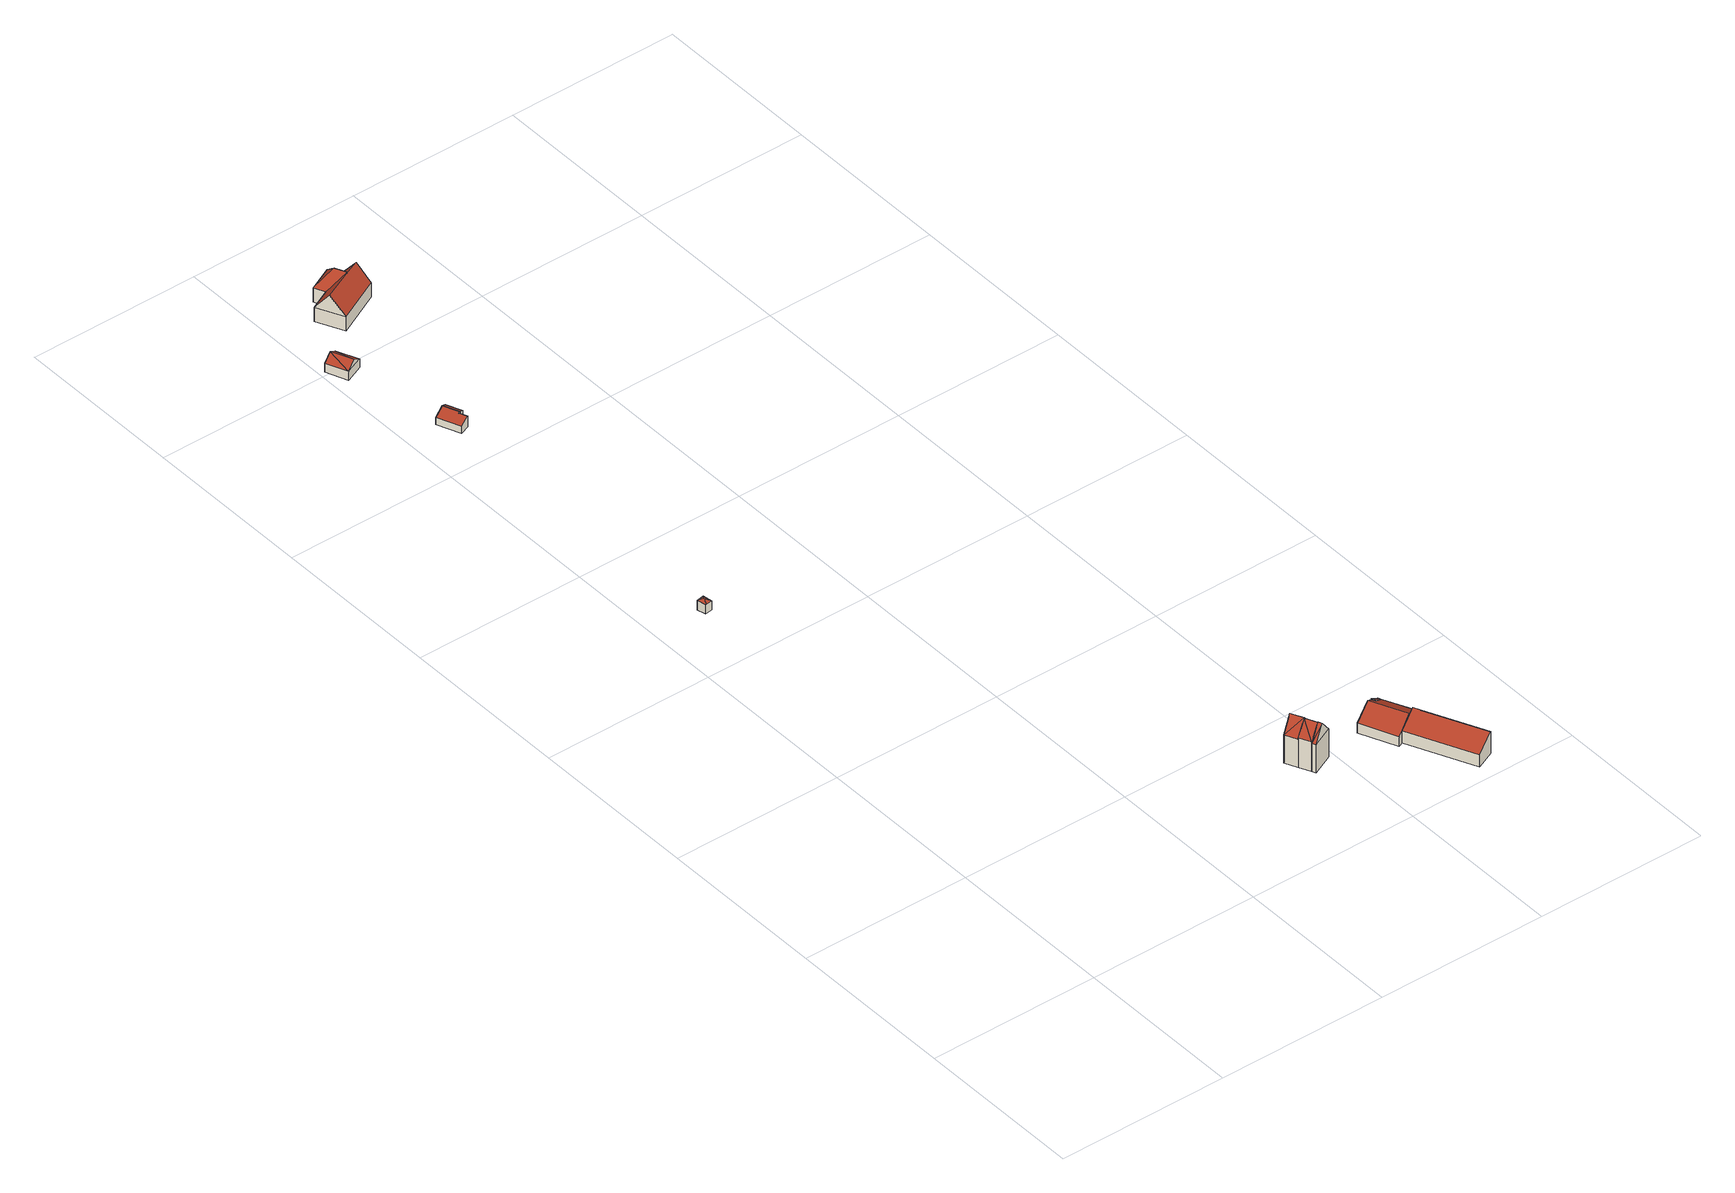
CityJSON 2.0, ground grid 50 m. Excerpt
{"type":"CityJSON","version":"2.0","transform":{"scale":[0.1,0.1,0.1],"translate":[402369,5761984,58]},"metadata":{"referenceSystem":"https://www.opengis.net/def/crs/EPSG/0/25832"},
"CityObjects":{
"building1":{"type":"Building","attributes":{"Gemeindeschluessel":"05515000","Geometrietyp2DReferenz":"3000","function":"31001_2500","roofType":"5000","measuredHeight":3.44},"address":[{"country":"Germany","locality":"Münster","thoroughfareNumber":"690","thoroughfareName":"Gasselstiege"}],"geometry":[{"type":"Solid","lod":"2","boundaries":[[[[0,1,2,3]],[[4,5,1,0]],[[6,7,5,4]],[[3,2,7,6]],[[8,6,4,9]],[[4,0,9]],[[9,0,3,8]],[[3,6,8]],[[1,5,7,2]]]],"semantics":{"surfaces":[{"type":"WallSurface"},{"type":"RoofSurface"},{"type":"GroundSurface"}],"values":[[0,0,0,0,1,1,1,1,2]]}}]},
"building2":{"type":"Building","attributes":{"Gemeindeschluessel":"05515000","Geometrietyp2DReferenz":"3000","function":"31001_2460","roofType":"2100","measuredHeight":3.58},"geometry":[{"type":"Solid","lod":"2","boundaries":[[[[10,11,12,13]],[[14,15,11,10]],[[16,17,15,14]],[[18,19,17,16]],[[20,21,19,18]],[[13,12,21,20]],[[18,16,14,10,13,20]],[[11,15,17,19,21,12]]]],"semantics":{"surfaces":[{"type":"WallSurface"},{"type":"RoofSurface"},{"type":"GroundSurface"}],"values":[[0,0,0,0,0,0,1,2]]}}]},
"building3":{"type":"Building","attributes":{"Gemeindeschluessel":"05515000","Geometrietyp2DReferenz":"3000","function":"51009_1611","roofType":"3100","measuredHeight":4.51},"geometry":[{"type":"Solid","lod":"2","boundaries":[[[[22,23,24,25]],[[26,27,23,22]],[[28,29,27,26]],[[25,24,29,28]],[[22,30,26]],[[28,31,25]],[[25,31,30]],[[30,22,25]],[[31,28,26]],[[26,30,31]],[[23,27,29,24]]]],"semantics":{"surfaces":[{"type":"WallSurface"},{"type":"RoofSurface"},{"type":"GroundSurface"}],"values":[[0,0,0,0,0,0,1,1,1,1,2]]}}]},
"building4":{"type":"Building","attributes":{"Gemeindeschluessel":"05515000","Geometrietyp2DReferenz":"3000","function":"31001_1310","roofType":"2100","measuredHeight":3.43},"geometry":[{"type":"Solid","lod":"2","boundaries":[[[[14,32,33,34]],[[10,35,32,14]],[[36,37,35,10]],[[34,33,37,36]],[[10,14,34,36]],[[32,35,37,33]]]],"semantics":{"surfaces":[{"type":"WallSurface"},{"type":"RoofSurface"},{"type":"GroundSurface"}],"values":[[0,0,0,0,1,2]]}}]},
"building5":{"type":"Building","attributes":{"Gemeindeschluessel":"05515000","Geometrietyp2DReferenz":"3000","function":"31001_2700"},"address":[{"country":"Germany","locality":"Münster","thoroughfareNumber":"630","thoroughfareName":"Gasselstiege"}],"children":["building5-1","building5-2","building5-3"]},
"building5-1":{"type":"BuildingPart","attributes":{"roofType":"5000","measuredHeight":13.28},"parents":["building5"],"geometry":[{"type":"Solid","lod":"2","boundaries":[[[[38,39,40,41]],[[42,43,39,38]],[[44,45,43,42]],[[41,40,46,47]],[[44,42,38,48]],[[48,49,50,51,44]],[[49,48,41]],[[41,47,52,53,49]],[[48,38,41]],[[39,43,45,46,40]],[[45,44,47,46]],[[53,54,50,49]],[[52,47,44,51]],[[53,52,51,50,54]]]],"semantics":{"surfaces":[{"type":"WallSurface"},{"type":"RoofSurface"},{"type":"GroundSurface"},{"type":"ClosureSurface"}],"values":[[0,0,0,0,1,1,1,1,0,2,3,0,3,3]]}}]},
"building5-2":{"type":"BuildingPart","attributes":{"roofType":"3100","measuredHeight":13.13},"parents":["building5"],"geometry":[{"type":"Solid","lod":"2","boundaries":[[[[55,56,57,58]],[[59,60,61,62]],[[58,57,60,59]],[[59,63,58]],[[63,64,65,66,55]],[[55,58,63]],[[59,62,67,68,64]],[[64,63,59]],[[56,61,60,57]],[[56,55,62,61]],[[64,68,69,65]],[[66,67,62,55]],[[65,69,68,67,66]]]],"semantics":{"surfaces":[{"type":"WallSurface"},{"type":"RoofSurface"},{"type":"GroundSurface"},{"type":"ClosureSurface"}],"values":[[0,0,0,0,1,1,1,1,2,3,0,3,3]]}}]},
"building5-3":{"type":"BuildingPart","attributes":{"roofType":"3100","measuredHeight":13.03},"parents":["building5"],"geometry":[{"type":"Solid","lod":"2","boundaries":[[[[70,47,46,56,55,71]],[[72,62,61,45,44,73]],[[71,65,69,54]],[[54,53,70,71]],[[69,68,72,73]],[[73,50,54,69]],[[46,45,61,56]],[[51,73,44]],[[47,70,52]],[[45,46,47,44]],[[47,52,51,44]],[[66,71,55]],[[62,72,67]],[[56,61,62,55]],[[62,67,66,55]],[[53,52,70]],[[50,73,51]],[[53,54,50,51,52]],[[67,72,68]],[[71,66,65]],[[65,66,67,68,69]]]],"semantics":{"surfaces":[{"type":"WallSurface"},{"type":"RoofSurface"},{"type":"GroundSurface"},{"type":"ClosureSurface"}],"values":[[0,0,1,1,1,1,2,0,0,3,3,0,0,3,3,0,0,3,0,0,3]]}}]},
"building6":{"type":"Building","attributes":{"Gemeindeschluessel":"05515000","Geometrietyp2DReferenz":"3000","function":"31001_1000","roofType":"5000","measuredHeight":9.65},"address":[{"country":"Germany","locality":"Münster","thoroughfareNumber":"700","thoroughfareName":"Gasselstiege"},{"country":"Germany","locality":"Münster","thoroughfareNumber":"700a","thoroughfareName":"Gasselstiege"}],"geometry":[{"type":"Solid","lod":"2","boundaries":[[[[74,75,76,77]],[[78,79,75,74]],[[80,81,79,78]],[[82,83,81,80]],[[84,85,83,82]],[[86,87,85,84]],[[77,76,87,86]],[[88,89,86,84,90]],[[84,82,90]],[[91,88,90,82,80,92]],[[80,78,92]],[[92,78,91]],[[89,88,91,78,74,93]],[[74,77,93]],[[93,77,86,89]],[[75,79,81,83,85,87,76]]]],"semantics":{"surfaces":[{"type":"WallSurface"},{"type":"RoofSurface"},{"type":"GroundSurface"}],"values":[[0,0,0,0,0,0,0,1,0,1,0,1,1,1,1,2]]}}]},
"building7":{"type":"Building","attributes":{"Gemeindeschluessel":"05515000","Geometrietyp2DReferenz":"3000","function":"31001_2700"},"children":["building7-1","building7-2"]},
"building7-1":{"type":"BuildingPart","attributes":{"roofType":"2100","measuredHeight":6.97},"parents":["building7"],"geometry":[{"type":"Solid","lod":"2","boundaries":[[[[94,95,96,97]],[[98,99,95,94]],[[97,96,100,101,102]],[[103,104,105,98,94,97,102]],[[95,99,106,107,100,96]],[[104,103,108]],[[106,105,104,108,107]],[[99,98,105,106]],[[108,103,102,101]],[[100,107,108,101]]]],"semantics":{"surfaces":[{"type":"WallSurface"},{"type":"RoofSurface"},{"type":"GroundSurface"},{"type":"ClosureSurface"}],"values":[[0,0,0,1,2,0,3,3,0,3]]}}]},
"building7-2":{"type":"BuildingPart","attributes":{"roofType":"3100","measuredHeight":6.3},"parents":["building7"],"geometry":[{"type":"Solid","lod":"2","boundaries":[[[[109,110,111,112]],[[113,114,110,109]],[[115,116,114,113]],[[117,118,116,115]],[[119,120,118,117]],[[121,122,120,119]],[[123,124,122,121]],[[125,126,124,123]],[[101,100,126,125]],[[99,98,127]],[[112,111,99,127]],[[104,108,101,125,123,121,119,117,115,113,128]],[[109,112,127,128,113]],[[110,114,116,118,120,122,124,126,100,107,106,99,111]],[[100,101,108,107]],[[104,128,105]],[[107,108,104,105,106]],[[98,105,128,127]],[[105,98,99,106]]]],"semantics":{"surfaces":[{"type":"WallSurface"},{"type":"RoofSurface"},{"type":"GroundSurface"},{"type":"ClosureSurface"}],"values":[[0,0,0,0,0,0,0,0,0,0,0,1,1,2,3,0,3,0,3]]}}]},
"building8":{"type":"Building","attributes":{"Gemeindeschluessel":"05515000","Geometrietyp2DReferenz":"3000","function":"51009_1610","roofType":"2100","measuredHeight":5.43},"geometry":[{"type":"Solid","lod":"2","boundaries":[[[[129,130,131,132]],[[133,134,130,129]],[[135,136,134,133]],[[132,131,136,135]],[[133,129,132,135]],[[130,134,136,131]]]],"semantics":{"surfaces":[{"type":"WallSurface"},{"type":"RoofSurface"},{"type":"GroundSurface"}],"values":[[0,0,0,0,1,2]]}}]}
},
"vertices":[
[145,1721,33],[145,1721,4],[150,1695,4],[150,1695,33],[167,1725,33],[167,1725,4],[171,1698,33],[171,1698,4],[159,1707,39],[158,1712,39],
[129,2693,42],[129,2693,6],[98,2680,6],[98,2680,28],[148,2648,42],[148,2648,6],[144,2647,40],[144,2647,6],[153,2624,40],[153,2624,6],[125,2613,28],[125,2613,6],
[1,2992,51],[1,2992,24],[27,2930,24],[27,2930,51],[52,3014,51],[52,3014,24],[79,2952,51],[79,2952,24],[27,3003,69],[53,2941,69],
[148,2648,7],[160,2653,7],[160,2653,36],[129,2693,7],[142,2698,36],[142,2698,7],
[922,356,125],[922,356,37],[860,327,37],[860,327,125],[923,354,125],[923,354,37],[939,321,125],[939,321,37],[876,292,37],[876,292,125],[890,341,169],[907,306,169],[914,310,159],[935,320,130],[879,294,130],[894,301,151],[907,307,167],
[892,258,125],[892,258,37],[897,247,37],[897,247,125],[960,276,125],[960,276,37],[955,287,37],[955,287,125],[928,262,168],[923,272,168],[917,270,160],[895,259,130],[951,285,130],[929,275,160],[923,272,167],
[876,292,130],[892,258,130],[955,287,130],[939,321,130],
[214,3247,77],[214,3247,33],[143,3213,33],[143,3213,77],[230,3214,77],[230,3214,33],[266,3139,77],[266,3139,33],[135,3075,77],[135,3075,33],[98,3153,77],[98,3153,33],[158,3182,77],[158,3182,33],[208,3158,129],[210,3163,124],[116,3114,129],[209,3158,128],[248,3176,127],[195,3195,124],
[1212,2,88],[1212,2,50],[1266,26,50],[1266,26,119],[1123,194,88],[1123,194,50],[1185,199,50],[1185,199,102],[1185,199,119],[1176,219,119],[1162,212,111],[1160,211,110],[1160,211,50],[1176,219,50],[1176,219,102],
[1063,293,81],[1063,293,50],[1109,188,50],[1109,188,80],[1113,315,113],[1113,315,50],[1131,323,101],[1131,323,50],[1136,313,101],[1136,313,50],[1167,328,81],[1167,328,50],[1211,235,80],[1211,235,50],[1193,226,92],[1193,226,50],[1201,207,92],[1201,207,50],[1123,194,89],[1160,211,113],
[1163,338,80],[1163,338,49],[1131,323,49],[1131,323,104],[1167,328,80],[1167,328,49],[1136,313,104],[1136,313,49]
]}
